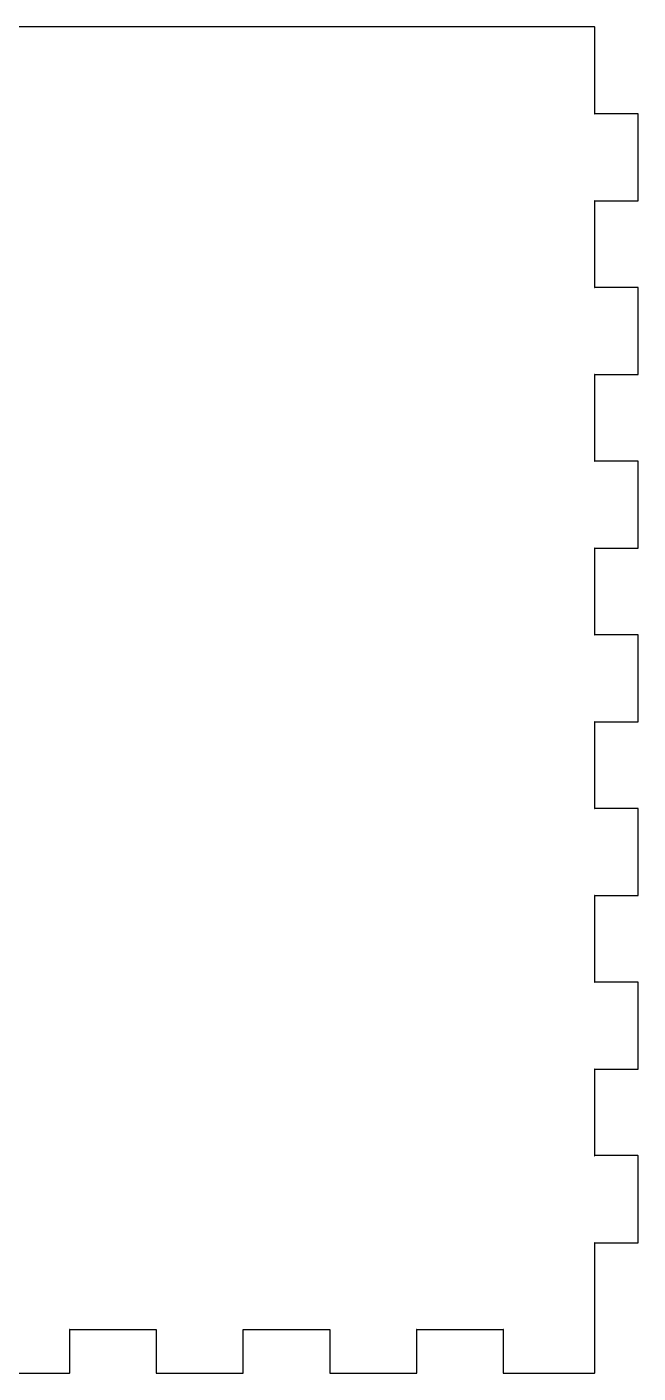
# Model space of a CAD drawing. Extents: x 5 to 509, y -8625 to -7917.
# Drawn here: x 436 to 506.4, y -8378.6 to -8223.6 of the extents above; entities that cross this region are included whole.
import ezdxf

# ---------------------------------------------------------------- set-up
doc = ezdxf.new("R2010")
doc.units = 0
doc.layers.add('Corps', color=7, linetype='CONTINUOUS')

msp = doc.modelspace()

# ---------------------------------------------------------------- linework, layer by layer
at = {"layer": 'Corps', "color": 7}
for p, q in [((501.417746, -8223.58442), (280.417696, -8223.58442)), ((501.417746, -8223.58352), (501.417746, -8223.58352)), ((501.437246, -8233.60352), (501.437246, -8223.60352)), ((506.417746, -8233.58352), (501.417746, -8233.58352)), ((506.437246, -8243.60352), (506.437246, -8233.60352)), ((501.417746, -8243.62352), (506.417746, -8243.62352)), ((501.437246, -8253.60352), (501.437246, -8243.60352)), ((506.417746, -8253.58352), (501.417746, -8253.58352)), ((506.437246, -8263.60352), (506.437246, -8253.60352)), ((501.417746, -8263.62352), (506.417746, -8263.62352)), ((501.437246, -8273.60352), (501.437246, -8263.60352)), ((506.417746, -8273.58352), (501.417746, -8273.58352)), ((506.437246, -8283.60352), (506.437246, -8273.60352)), ((501.417746, -8283.62352), (506.417746, -8283.62352)), ((501.437246, -8293.60352), (501.437246, -8283.60352)), ((506.417746, -8293.58352), (501.417746, -8293.58352)), ((506.437246, -8303.60352), (506.437246, -8293.60352)), ((501.417746, -8303.62352), (506.417746, -8303.62352)), ((501.437246, -8313.60352), (501.437246, -8303.60352)), ((506.417746, -8313.58352), (501.417746, -8313.58352)), ((506.437246, -8323.60352), (506.437246, -8313.60352)), ((501.417746, -8323.62352), (506.417746, -8323.62352)), ((501.437246, -8333.60352), (501.437246, -8323.60352)), ((506.417746, -8333.58352), (501.417746, -8333.58352)), ((506.437246, -8343.60352), (506.437246, -8333.60352)), ((501.417746, -8343.62352), (506.417746, -8343.62352)), ((501.437246, -8353.60352), (501.437246, -8343.60352)), ((506.417746, -8353.58352), (501.417746, -8353.58352)), ((506.437246, -8363.60352), (506.437246, -8353.60352)), ((501.417746, -8363.62352), (506.417746, -8363.62352)), ((501.437246, -8373.60352), (501.437246, -8363.60352)), ((440.917746, -8373.62352), (450.917746, -8373.62352)), ((440.937246, -8378.60352), (440.937246, -8373.60352)), ((450.898246, -8373.60352), (450.898246, -8378.60352)), ((460.917746, -8373.62352), (470.917746, -8373.62352)), ((460.937246, -8378.60352), (460.937246, -8373.60352)), ((470.898246, -8373.60352), (470.898246, -8378.60352)), ((480.917746, -8373.62352), (490.917746, -8373.62352)), ((480.937246, -8378.60352), (480.937246, -8373.60352)), ((490.898246, -8373.60352), (490.898246, -8378.60352)), ((501.437246, -8378.60352), (501.437246, -8373.60352)), ((430.917746, -8378.62352), (440.917746, -8378.62352)), ((450.917746, -8378.62352), (460.917746, -8378.62352)), ((470.917746, -8378.62352), (480.917746, -8378.62352)), ((490.917746, -8378.62352), (501.417746, -8378.62352))]:
    msp.add_line(p, q, dxfattribs=at)
for points in [[(501.437246, -8223.60352), (501.437246, -8223.59152), (501.429246, -8223.58352), (501.417746, -8223.58352)], [(501.417746, -8233.58352), (501.429446, -8233.58352), (501.437246, -8233.59352), (501.437246, -8233.60352)], [(506.437246, -8233.60352), (506.437246, -8233.59152), (506.429246, -8233.58352), (506.417746, -8233.58352)], [(501.437246, -8243.60352), (501.437246, -8243.61552), (501.429246, -8243.62352), (501.417746, -8243.62352)], [(506.417746, -8243.62352), (506.429446, -8243.62352), (506.437246, -8243.61352), (506.437246, -8243.60352)], [(501.417746, -8253.58352), (501.429446, -8253.58352), (501.437246, -8253.59352), (501.437246, -8253.60352)], [(506.437246, -8253.60352), (506.437246, -8253.59152), (506.429246, -8253.58352), (506.417746, -8253.58352)], [(501.437246, -8263.60352), (501.437246, -8263.61552), (501.429246, -8263.62352), (501.417746, -8263.62352)], [(506.417746, -8263.62352), (506.429446, -8263.62352), (506.437246, -8263.61352), (506.437246, -8263.60352)], [(501.417746, -8273.58352), (501.429446, -8273.58352), (501.437246, -8273.59352), (501.437246, -8273.60352)], [(506.437246, -8273.60352), (506.437246, -8273.59152), (506.429246, -8273.58352), (506.417746, -8273.58352)], [(501.437246, -8283.60352), (501.437246, -8283.61552), (501.429246, -8283.62352), (501.417746, -8283.62352)], [(506.417746, -8283.62352), (506.429446, -8283.62352), (506.437246, -8283.61352), (506.437246, -8283.60352)], [(501.417746, -8293.58352), (501.429446, -8293.58352), (501.437246, -8293.59352), (501.437246, -8293.60352)], [(506.437246, -8293.60352), (506.437246, -8293.59152), (506.429246, -8293.58352), (506.417746, -8293.58352)], [(501.437246, -8303.60352), (501.437246, -8303.61552), (501.429246, -8303.62352), (501.417746, -8303.62352)], [(506.417746, -8303.62352), (506.429446, -8303.62352), (506.437246, -8303.61352), (506.437246, -8303.60352)], [(501.417746, -8313.58352), (501.429446, -8313.58352), (501.437246, -8313.59352), (501.437246, -8313.60352)], [(506.437246, -8313.60352), (506.437246, -8313.59152), (506.429246, -8313.58352), (506.417746, -8313.58352)], [(501.437246, -8323.60352), (501.437246, -8323.61552), (501.429246, -8323.62352), (501.417746, -8323.62352)], [(506.417746, -8323.62352), (506.429446, -8323.62352), (506.437246, -8323.61352), (506.437246, -8323.60352)], [(501.417746, -8333.58352), (501.429446, -8333.58352), (501.437246, -8333.59352), (501.437246, -8333.60352)], [(506.437246, -8333.60352), (506.437246, -8333.59152), (506.429246, -8333.58352), (506.417746, -8333.58352)], [(501.437246, -8343.60352), (501.437246, -8343.61552), (501.429246, -8343.62352), (501.417746, -8343.62352)], [(506.417746, -8343.62352), (506.429446, -8343.62352), (506.437246, -8343.61352), (506.437246, -8343.60352)], [(501.417746, -8353.58352), (501.429446, -8353.58352), (501.437246, -8353.59352), (501.437246, -8353.60352)], [(506.437246, -8353.60352), (506.437246, -8353.59152), (506.429246, -8353.58352), (506.417746, -8353.58352)], [(501.437246, -8363.60352), (501.437246, -8363.61552), (501.429246, -8363.62352), (501.417746, -8363.62352)], [(506.417746, -8363.62352), (506.429446, -8363.62352), (506.437246, -8363.61352), (506.437246, -8363.60352)], [(440.937246, -8373.60352), (440.937246, -8373.61552), (440.929246, -8373.62352), (440.917746, -8373.62352)], [(450.917746, -8373.62352), (450.906046, -8373.62352), (450.898246, -8373.61352), (450.898246, -8373.60352)], [(460.937246, -8373.60352), (460.937246, -8373.61552), (460.929246, -8373.62352), (460.917746, -8373.62352)], [(470.917746, -8373.62352), (470.906046, -8373.62352), (470.898246, -8373.61352), (470.898246, -8373.60352)], [(480.937246, -8373.60352), (480.937246, -8373.61552), (480.929246, -8373.62352), (480.917746, -8373.62352)], [(490.917746, -8373.62352), (490.906046, -8373.62352), (490.898246, -8373.61352), (490.898246, -8373.60352)], [(440.917746, -8378.62352), (440.929446, -8378.62352), (440.937246, -8378.61352), (440.937246, -8378.60352)], [(450.898246, -8378.60352), (450.898246, -8378.61552), (450.906246, -8378.62352), (450.917746, -8378.62352)], [(460.917746, -8378.62352), (460.929446, -8378.62352), (460.937246, -8378.61352), (460.937246, -8378.60352)], [(470.898246, -8378.60352), (470.898246, -8378.61552), (470.906246, -8378.62352), (470.917746, -8378.62352)], [(480.917746, -8378.62352), (480.929446, -8378.62352), (480.937246, -8378.61352), (480.937246, -8378.60352)], [(490.898246, -8378.60352), (490.898246, -8378.61552), (490.906246, -8378.62352), (490.917746, -8378.62352)], [(501.417746, -8378.62352), (501.429446, -8378.62352), (501.437246, -8378.61352), (501.437246, -8378.60352)]]:
    msp.add_open_spline(points, degree=3, dxfattribs=at)

doc.saveas('drawing.dxf')
